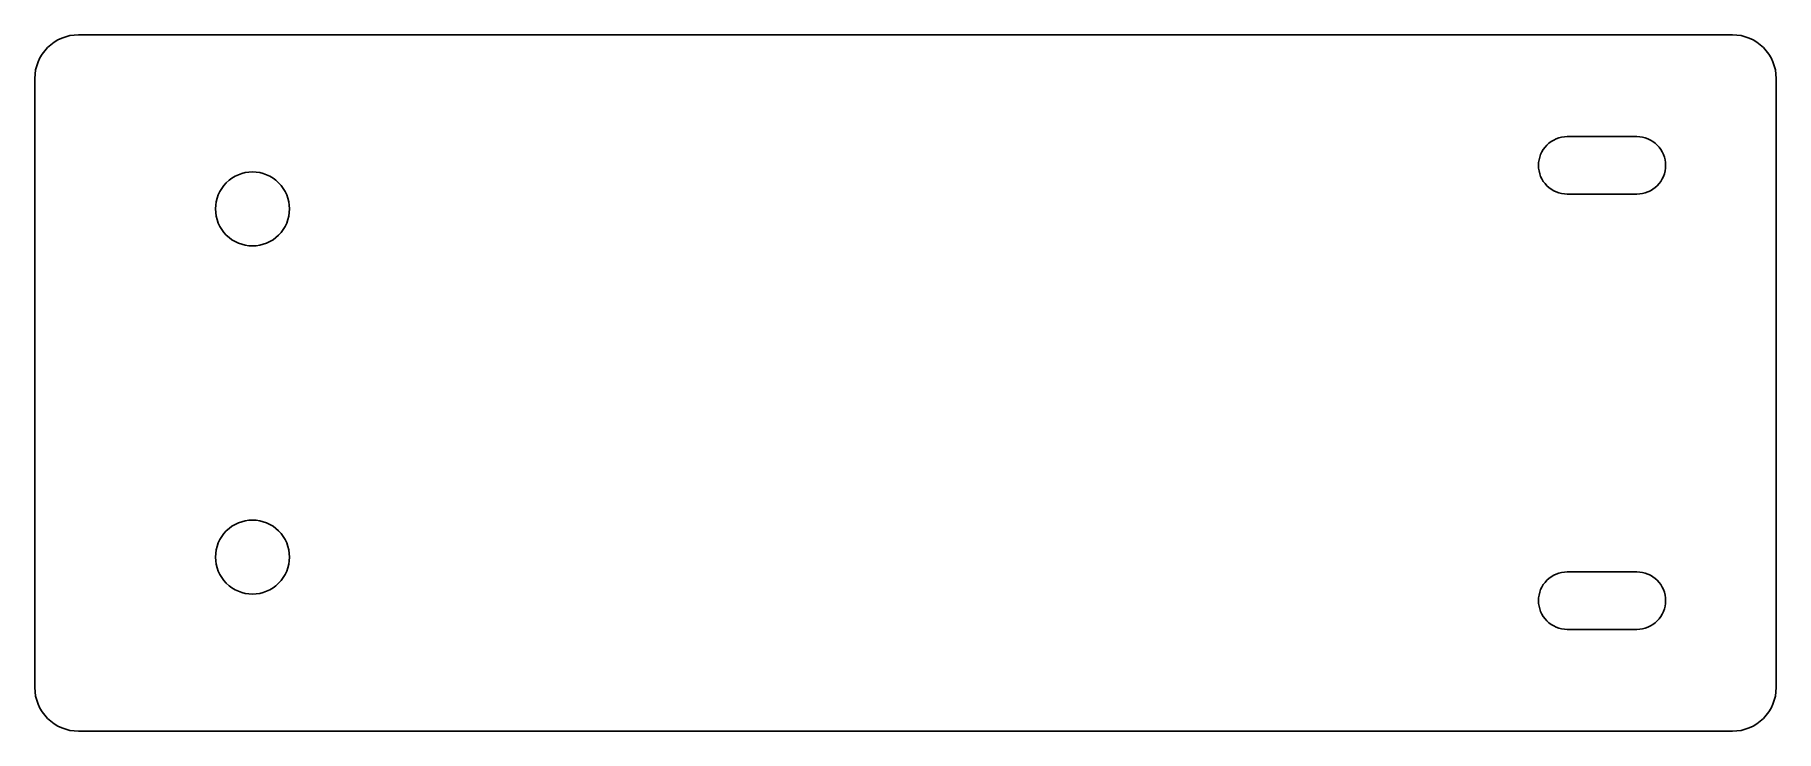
# Model space of a CAD drawing. Header units: metres. Extents: x -100 to 100, y -40 to 40.
import ezdxf

# ---------------------------------------------------------------- set-up
doc = ezdxf.new("R2010")
doc.units = ezdxf.units.M

msp = doc.modelspace()

# ---------------------------------------------------------------- linework, layer by layer
for p, q in [((-95, 40), (-95.4901, 39.9759)), ((95, 40), (-95, 40)), ((95.4901, 39.9759), (95, 40)), ((-98.8651, 38.172), (-99.1573, 37.7778)), ((-98.5355, 38.5355), (-98.8651, 38.172)), ((-98.172, 38.8651), (-98.5355, 38.5355)), ((-97.7778, 39.1573), (-98.172, 38.8651)), ((-97.357, 39.4096), (-97.7778, 39.1573)), ((-96.9134, 39.6194), (-97.357, 39.4096)), ((-96.4514, 39.7847), (-96.9134, 39.6194)), ((-95.9754, 39.9039), (-96.4514, 39.7847)), ((-95.4901, 39.9759), (-95.9754, 39.9039)), ((95.9754, 39.9039), (95.4901, 39.9759)), ((96.4514, 39.7847), (95.9754, 39.9039)), ((96.9134, 39.6194), (96.4514, 39.7847)), ((97.357, 39.4096), (96.9134, 39.6194)), ((97.7778, 39.1573), (97.357, 39.4096)), ((98.172, 38.8651), (97.7778, 39.1573)), ((98.5355, 38.5355), (98.172, 38.8651)), ((98.8651, 38.172), (98.5355, 38.5355)), ((99.1573, 37.7778), (98.8651, 38.172)), ((-99.7847, 36.4514), (-99.9039, 35.9754)), ((-99.6194, 36.9134), (-99.7847, 36.4514)), ((-99.4096, 37.357), (-99.6194, 36.9134)), ((-99.1573, 37.7778), (-99.4096, 37.357)), ((99.4096, 37.357), (99.1573, 37.7778)), ((99.6194, 36.9134), (99.4096, 37.357)), ((99.7847, 36.4514), (99.6194, 36.9134)), ((99.9039, 35.9754), (99.7847, 36.4514)), ((-99.9759, 35.4901), (-100, 35)), ((-100, 35), (-100, -35)), ((-99.9039, 35.9754), (-99.9759, 35.4901)), ((99.9759, 35.4901), (99.9039, 35.9754)), ((100, 35), (99.9759, 35.4901)), ((100, -35), (100, 35)), ((74.4444, 27.9103), (74.7371, 28.0488)), ((74.7371, 28.0488), (75.0421, 28.1579)), ((75.0421, 28.1579), (75.3562, 28.2366)), ((75.3562, 28.2366), (75.6765, 28.2841)), ((75.6765, 28.2841), (76, 28.3)), ((76, 28.3), (84, 28.3)), ((84, 28.3), (84.3235, 28.2841)), ((84.3235, 28.2841), (84.6438, 28.2366)), ((84.6438, 28.2366), (84.9579, 28.1579)), ((84.9579, 28.1579), (85.2628, 28.0488)), ((85.2628, 28.0488), (85.5556, 27.9103)), ((72.8421, 25.9579), (72.9512, 26.2628)), ((72.9512, 26.2628), (73.0896, 26.5556)), ((73.0896, 26.5556), (73.2561, 26.8334)), ((73.2561, 26.8334), (73.4491, 27.0935)), ((73.4491, 27.0935), (73.6665, 27.3335)), ((73.6665, 27.3335), (73.9065, 27.5509)), ((73.9065, 27.5509), (74.1666, 27.7438)), ((74.1666, 27.7438), (74.4444, 27.9103)), ((85.5556, 27.9103), (85.8334, 27.7438)), ((85.8334, 27.7438), (86.0935, 27.5509)), ((86.0935, 27.5509), (86.3335, 27.3335)), ((86.3335, 27.3335), (86.5509, 27.0935)), ((86.5509, 27.0935), (86.7438, 26.8334)), ((86.7438, 26.8334), (86.9103, 26.5556)), ((86.9103, 26.5556), (87.0488, 26.2628)), ((87.0488, 26.2628), (87.1579, 25.9579)), ((-76.6264, 23.9265), (-76.2337, 24.067)), ((-76.2337, 24.067), (-75.8291, 24.1683)), ((-75.8291, 24.1683), (-75.4166, 24.2295)), ((-75.4166, 24.2295), (-75, 24.25)), ((-75, 24.25), (-74.5834, 24.2295)), ((-74.5834, 24.2295), (-74.1709, 24.1683)), ((-74.1709, 24.1683), (-73.7663, 24.067)), ((-73.7663, 24.067), (-73.3736, 23.9265)), ((72.7, 25), (72.7159, 25.3235)), ((72.7159, 24.6765), (72.7, 25)), ((72.7159, 25.3235), (72.7634, 25.6438)), ((72.7634, 24.3562), (72.7159, 24.6765)), ((72.7634, 25.6438), (72.8421, 25.9579)), ((72.8421, 24.0421), (72.7634, 24.3562)), ((72.9512, 23.7371), (72.8421, 24.0421)), ((87.1579, 24.0421), (87.0488, 23.7371)), ((87.1579, 25.9579), (87.2366, 25.6438)), ((87.2366, 24.3562), (87.1579, 24.0421)), ((87.2366, 25.6438), (87.2841, 25.3235)), ((87.2841, 24.6765), (87.2366, 24.3562)), ((87.2841, 25.3235), (87.3, 25)), ((87.3, 25), (87.2841, 24.6765)), ((-78.9265, 21.6264), (-78.7482, 22.0034)), ((-78.7482, 22.0034), (-78.5337, 22.3612)), ((-78.5337, 22.3612), (-78.2853, 22.6962)), ((-78.2853, 22.6962), (-78.0052, 23.0052)), ((-78.0052, 23.0052), (-77.6962, 23.2853)), ((-77.6962, 23.2853), (-77.3612, 23.5337)), ((-77.3612, 23.5337), (-77.0034, 23.7482)), ((-77.0034, 23.7482), (-76.6264, 23.9265)), ((-73.3736, 23.9265), (-72.9966, 23.7482)), ((-72.9966, 23.7482), (-72.6388, 23.5337)), ((-72.6388, 23.5337), (-72.3038, 23.2853)), ((-72.3038, 23.2853), (-71.9948, 23.0052)), ((-71.9948, 23.0052), (-71.7147, 22.6962)), ((-71.7147, 22.6962), (-71.4662, 22.3612)), ((-71.4662, 22.3612), (-71.2518, 22.0034)), ((-71.2518, 22.0034), (-71.0735, 21.6264)), ((73.0896, 23.4444), (72.9512, 23.7371)), ((73.2561, 23.1666), (73.0896, 23.4444)), ((73.4491, 22.9065), (73.2561, 23.1666)), ((73.6665, 22.6665), (73.4491, 22.9065)), ((73.9065, 22.4491), (73.6665, 22.6665)), ((74.1666, 22.2561), (73.9065, 22.4491)), ((74.4444, 22.0896), (74.1666, 22.2561)), ((74.7371, 21.9512), (74.4444, 22.0896)), ((85.5556, 22.0896), (85.2628, 21.9512)), ((85.8334, 22.2561), (85.5556, 22.0896)), ((86.0935, 22.4491), (85.8334, 22.2561)), ((86.3335, 22.6665), (86.0935, 22.4491)), ((86.5509, 22.9065), (86.3335, 22.6665)), ((86.7438, 23.1666), (86.5509, 22.9065)), ((86.9103, 23.4444), (86.7438, 23.1666)), ((87.0488, 23.7371), (86.9103, 23.4444)), ((-79.25, 20), (-79.2295, 20.4166)), ((-79.2295, 19.5834), (-79.25, 20)), ((-79.2295, 20.4166), (-79.1683, 20.8291)), ((-79.1683, 20.8291), (-79.067, 21.2337)), ((-79.067, 21.2337), (-78.9265, 21.6264)), ((-71.0735, 21.6264), (-70.933, 21.2337)), ((-70.933, 21.2337), (-70.8316, 20.8291)), ((-70.8316, 20.8291), (-70.7705, 20.4166)), ((-70.7705, 20.4166), (-70.75, 20)), ((-70.75, 20), (-70.7705, 19.5834)), ((75.0421, 21.8421), (74.7371, 21.9512)), ((75.3562, 21.7634), (75.0421, 21.8421)), ((75.6765, 21.7159), (75.3562, 21.7634)), ((76, 21.7), (75.6765, 21.7159)), ((84, 21.7), (76, 21.7)), ((84.3235, 21.7159), (84, 21.7)), ((84.6438, 21.7634), (84.3235, 21.7159)), ((84.9579, 21.8421), (84.6438, 21.7634)), ((85.2628, 21.9512), (84.9579, 21.8421)), ((-79.1683, 19.1709), (-79.2295, 19.5834)), ((-79.067, 18.7663), (-79.1683, 19.1709)), ((-78.9265, 18.3736), (-79.067, 18.7663)), ((-78.7482, 17.9966), (-78.9265, 18.3736)), ((-71.0735, 18.3736), (-71.2518, 17.9966)), ((-70.933, 18.7663), (-71.0735, 18.3736)), ((-70.8316, 19.1709), (-70.933, 18.7663)), ((-70.7705, 19.5834), (-70.8316, 19.1709)), ((-78.5337, 17.6388), (-78.7482, 17.9966)), ((-78.2853, 17.3038), (-78.5337, 17.6388)), ((-78.0052, 16.9948), (-78.2853, 17.3038)), ((-77.6962, 16.7147), (-78.0052, 16.9948)), ((-77.3612, 16.4662), (-77.6962, 16.7147)), ((-77.0034, 16.2518), (-77.3612, 16.4662)), ((-76.6264, 16.0735), (-77.0034, 16.2518)), ((-76.2337, 15.933), (-76.6264, 16.0735)), ((-73.3736, 16.0735), (-73.7663, 15.933)), ((-72.9966, 16.2518), (-73.3736, 16.0735)), ((-72.6388, 16.4662), (-72.9966, 16.2518)), ((-72.3038, 16.7147), (-72.6388, 16.4662)), ((-71.9948, 16.9948), (-72.3038, 16.7147)), ((-71.7147, 17.3038), (-71.9948, 16.9948)), ((-71.4662, 17.6388), (-71.7147, 17.3038)), ((-71.2518, 17.9966), (-71.4662, 17.6388)), ((-75.8291, 15.8316), (-76.2337, 15.933)), ((-75.4166, 15.7705), (-75.8291, 15.8316)), ((-75, 15.75), (-75.4166, 15.7705)), ((-74.5834, 15.7705), (-75, 15.75)), ((-74.1709, 15.8316), (-74.5834, 15.7705)), ((-73.7663, 15.933), (-74.1709, 15.8316)), ((-76.6264, -16.0735), (-76.2337, -15.933)), ((-76.2337, -15.933), (-75.8291, -15.8316)), ((-75.8291, -15.8316), (-75.4166, -15.7705)), ((-75.4166, -15.7705), (-75, -15.75)), ((-75, -15.75), (-74.5834, -15.7705)), ((-74.5834, -15.7705), (-74.1709, -15.8316)), ((-74.1709, -15.8316), (-73.7663, -15.933)), ((-73.7663, -15.933), (-73.3736, -16.0735)), ((-78.9265, -18.3736), (-78.7482, -17.9966)), ((-78.7482, -17.9966), (-78.5337, -17.6388)), ((-78.5337, -17.6388), (-78.2853, -17.3038)), ((-78.2853, -17.3038), (-78.0052, -16.9948)), ((-78.0052, -16.9948), (-77.6962, -16.7147)), ((-77.6962, -16.7147), (-77.3612, -16.4662)), ((-77.3612, -16.4662), (-77.0034, -16.2518)), ((-77.0034, -16.2518), (-76.6264, -16.0735)), ((-73.3736, -16.0735), (-72.9966, -16.2518)), ((-72.9966, -16.2518), (-72.6388, -16.4662)), ((-72.6388, -16.4662), (-72.3038, -16.7147)), ((-72.3038, -16.7147), (-71.9948, -16.9948)), ((-71.9948, -16.9948), (-71.7147, -17.3038)), ((-71.7147, -17.3038), (-71.4662, -17.6388)), ((-71.4662, -17.6388), (-71.2518, -17.9966)), ((-71.2518, -17.9966), (-71.0735, -18.3736)), ((-79.25, -20), (-79.2295, -19.5834)), ((-79.2295, -20.4166), (-79.25, -20)), ((-79.2295, -19.5834), (-79.1683, -19.1709)), ((-79.1683, -19.1709), (-79.067, -18.7663)), ((-79.067, -18.7663), (-78.9265, -18.3736)), ((-71.0735, -18.3736), (-70.933, -18.7663)), ((-70.933, -18.7663), (-70.8316, -19.1709)), ((-70.8316, -19.1709), (-70.7705, -19.5834)), ((-70.7705, -19.5834), (-70.75, -20)), ((-70.75, -20), (-70.7705, -20.4166)), ((-79.1683, -20.8291), (-79.2295, -20.4166)), ((-79.067, -21.2337), (-79.1683, -20.8291)), ((-78.9265, -21.6264), (-79.067, -21.2337)), ((-78.7482, -22.0034), (-78.9265, -21.6264)), ((-71.0735, -21.6264), (-71.2518, -22.0034)), ((-70.933, -21.2337), (-71.0735, -21.6264)), ((-70.8316, -20.8291), (-70.933, -21.2337)), ((-70.7705, -20.4166), (-70.8316, -20.8291)), ((74.4444, -22.0896), (74.7371, -21.9512)), ((74.7371, -21.9512), (75.0421, -21.8421)), ((75.0421, -21.8421), (75.3562, -21.7634)), ((75.3562, -21.7634), (75.6765, -21.7159)), ((75.6765, -21.7159), (76, -21.7)), ((76, -21.7), (84, -21.7)), ((84, -21.7), (84.3235, -21.7159)), ((84.3235, -21.7159), (84.6438, -21.7634)), ((84.6438, -21.7634), (84.9579, -21.8421)), ((84.9579, -21.8421), (85.2628, -21.9512)), ((85.2628, -21.9512), (85.5556, -22.0896)), ((-78.5337, -22.3612), (-78.7482, -22.0034)), ((-78.2853, -22.6962), (-78.5337, -22.3612)), ((-78.0052, -23.0052), (-78.2853, -22.6962)), ((-77.6962, -23.2853), (-78.0052, -23.0052)), ((-77.3612, -23.5337), (-77.6962, -23.2853)), ((-77.0034, -23.7482), (-77.3612, -23.5337)), ((-76.6264, -23.9265), (-77.0034, -23.7482)), ((-76.2337, -24.067), (-76.6264, -23.9265)), ((-73.3736, -23.9265), (-73.7663, -24.067)), ((-72.9966, -23.7482), (-73.3736, -23.9265)), ((-72.6388, -23.5337), (-72.9966, -23.7482)), ((-72.3038, -23.2853), (-72.6388, -23.5337)), ((-71.9948, -23.0052), (-72.3038, -23.2853)), ((-71.7147, -22.6962), (-71.9948, -23.0052)), ((-71.4662, -22.3612), (-71.7147, -22.6962)), ((-71.2518, -22.0034), (-71.4662, -22.3612)), ((72.8421, -24.0421), (72.9512, -23.7371)), ((72.9512, -23.7371), (73.0896, -23.4444)), ((73.0896, -23.4444), (73.2561, -23.1666)), ((73.2561, -23.1666), (73.4491, -22.9065)), ((73.4491, -22.9065), (73.6665, -22.6665)), ((73.6665, -22.6665), (73.9065, -22.4491)), ((73.9065, -22.4491), (74.1666, -22.2561)), ((74.1666, -22.2561), (74.4444, -22.0896)), ((85.5556, -22.0896), (85.8334, -22.2561)), ((85.8334, -22.2561), (86.0935, -22.4491)), ((86.0935, -22.4491), (86.3335, -22.6665)), ((86.3335, -22.6665), (86.5509, -22.9065)), ((86.5509, -22.9065), (86.7438, -23.1666)), ((86.7438, -23.1666), (86.9103, -23.4444)), ((86.9103, -23.4444), (87.0488, -23.7371)), ((87.0488, -23.7371), (87.1579, -24.0421)), ((-75.8291, -24.1683), (-76.2337, -24.067)), ((-75.4166, -24.2295), (-75.8291, -24.1683)), ((-75, -24.25), (-75.4166, -24.2295)), ((-74.5834, -24.2295), (-75, -24.25)), ((-74.1709, -24.1683), (-74.5834, -24.2295)), ((-73.7663, -24.067), (-74.1709, -24.1683)), ((72.7, -25), (72.7159, -24.6765)), ((72.7159, -25.3235), (72.7, -25)), ((72.7159, -24.6765), (72.7634, -24.3562)), ((72.7634, -25.6438), (72.7159, -25.3235)), ((72.7634, -24.3562), (72.8421, -24.0421)), ((72.8421, -25.9579), (72.7634, -25.6438)), ((72.9512, -26.2628), (72.8421, -25.9579)), ((87.1579, -25.9579), (87.0488, -26.2628)), ((87.1579, -24.0421), (87.2366, -24.3562)), ((87.2366, -25.6438), (87.1579, -25.9579)), ((87.2366, -24.3562), (87.2841, -24.6765)), ((87.2841, -25.3235), (87.2366, -25.6438)), ((87.2841, -24.6765), (87.3, -25)), ((87.3, -25), (87.2841, -25.3235)), ((73.0896, -26.5556), (72.9512, -26.2628)), ((73.2561, -26.8334), (73.0896, -26.5556)), ((73.4491, -27.0935), (73.2561, -26.8334)), ((73.6665, -27.3335), (73.4491, -27.0935)), ((73.9065, -27.5509), (73.6665, -27.3335)), ((74.1666, -27.7438), (73.9065, -27.5509)), ((74.4444, -27.9103), (74.1666, -27.7438)), ((74.7371, -28.0488), (74.4444, -27.9103)), ((85.5556, -27.9103), (85.2628, -28.0488)), ((85.8334, -27.7438), (85.5556, -27.9103)), ((86.0935, -27.5509), (85.8334, -27.7438)), ((86.3335, -27.3335), (86.0935, -27.5509)), ((86.5509, -27.0935), (86.3335, -27.3335)), ((86.7438, -26.8334), (86.5509, -27.0935)), ((86.9103, -26.5556), (86.7438, -26.8334)), ((87.0488, -26.2628), (86.9103, -26.5556)), ((75.0421, -28.1579), (74.7371, -28.0488)), ((75.3562, -28.2366), (75.0421, -28.1579)), ((75.6765, -28.2841), (75.3562, -28.2366)), ((76, -28.3), (75.6765, -28.2841)), ((84, -28.3), (76, -28.3)), ((84.3235, -28.2841), (84, -28.3)), ((84.6438, -28.2366), (84.3235, -28.2841)), ((84.9579, -28.1579), (84.6438, -28.2366)), ((85.2628, -28.0488), (84.9579, -28.1579)), ((-100, -35), (-99.9759, -35.4901)), ((-99.9759, -35.4901), (-99.9039, -35.9754)), ((-99.9039, -35.9754), (-99.7847, -36.4514)), ((99.7847, -36.4514), (99.9039, -35.9754)), ((99.9039, -35.9754), (99.9759, -35.4901)), ((99.9759, -35.4901), (100, -35)), ((-99.7847, -36.4514), (-99.6194, -36.9134)), ((-99.6194, -36.9134), (-99.4096, -37.357)), ((-99.4096, -37.357), (-99.1573, -37.7778)), ((-99.1573, -37.7778), (-98.8651, -38.172)), ((98.8651, -38.172), (99.1573, -37.7778)), ((99.1573, -37.7778), (99.4096, -37.357)), ((99.4096, -37.357), (99.6194, -36.9134)), ((99.6194, -36.9134), (99.7847, -36.4514)), ((-98.8651, -38.172), (-98.5355, -38.5355)), ((-98.5355, -38.5355), (-98.172, -38.8651)), ((-98.172, -38.8651), (-97.7778, -39.1573)), ((-97.7778, -39.1573), (-97.357, -39.4096)), ((-97.357, -39.4096), (-96.9134, -39.6194)), ((-96.9134, -39.6194), (-96.4514, -39.7847)), ((-96.4514, -39.7847), (-95.9754, -39.9039)), ((-95.9754, -39.9039), (-95.4901, -39.9759)), ((-95.4901, -39.9759), (-95, -40)), ((-95, -40), (95, -40)), ((95, -40), (95.4901, -39.9759)), ((95.4901, -39.9759), (95.9754, -39.9039)), ((95.9754, -39.9039), (96.4514, -39.7847)), ((96.4514, -39.7847), (96.9134, -39.6194)), ((96.9134, -39.6194), (97.357, -39.4096)), ((97.357, -39.4096), (97.7778, -39.1573)), ((97.7778, -39.1573), (98.172, -38.8651)), ((98.172, -38.8651), (98.5355, -38.5355)), ((98.5355, -38.5355), (98.8651, -38.172))]:
    msp.add_line(p, q)

doc.saveas('drawing.dxf')
